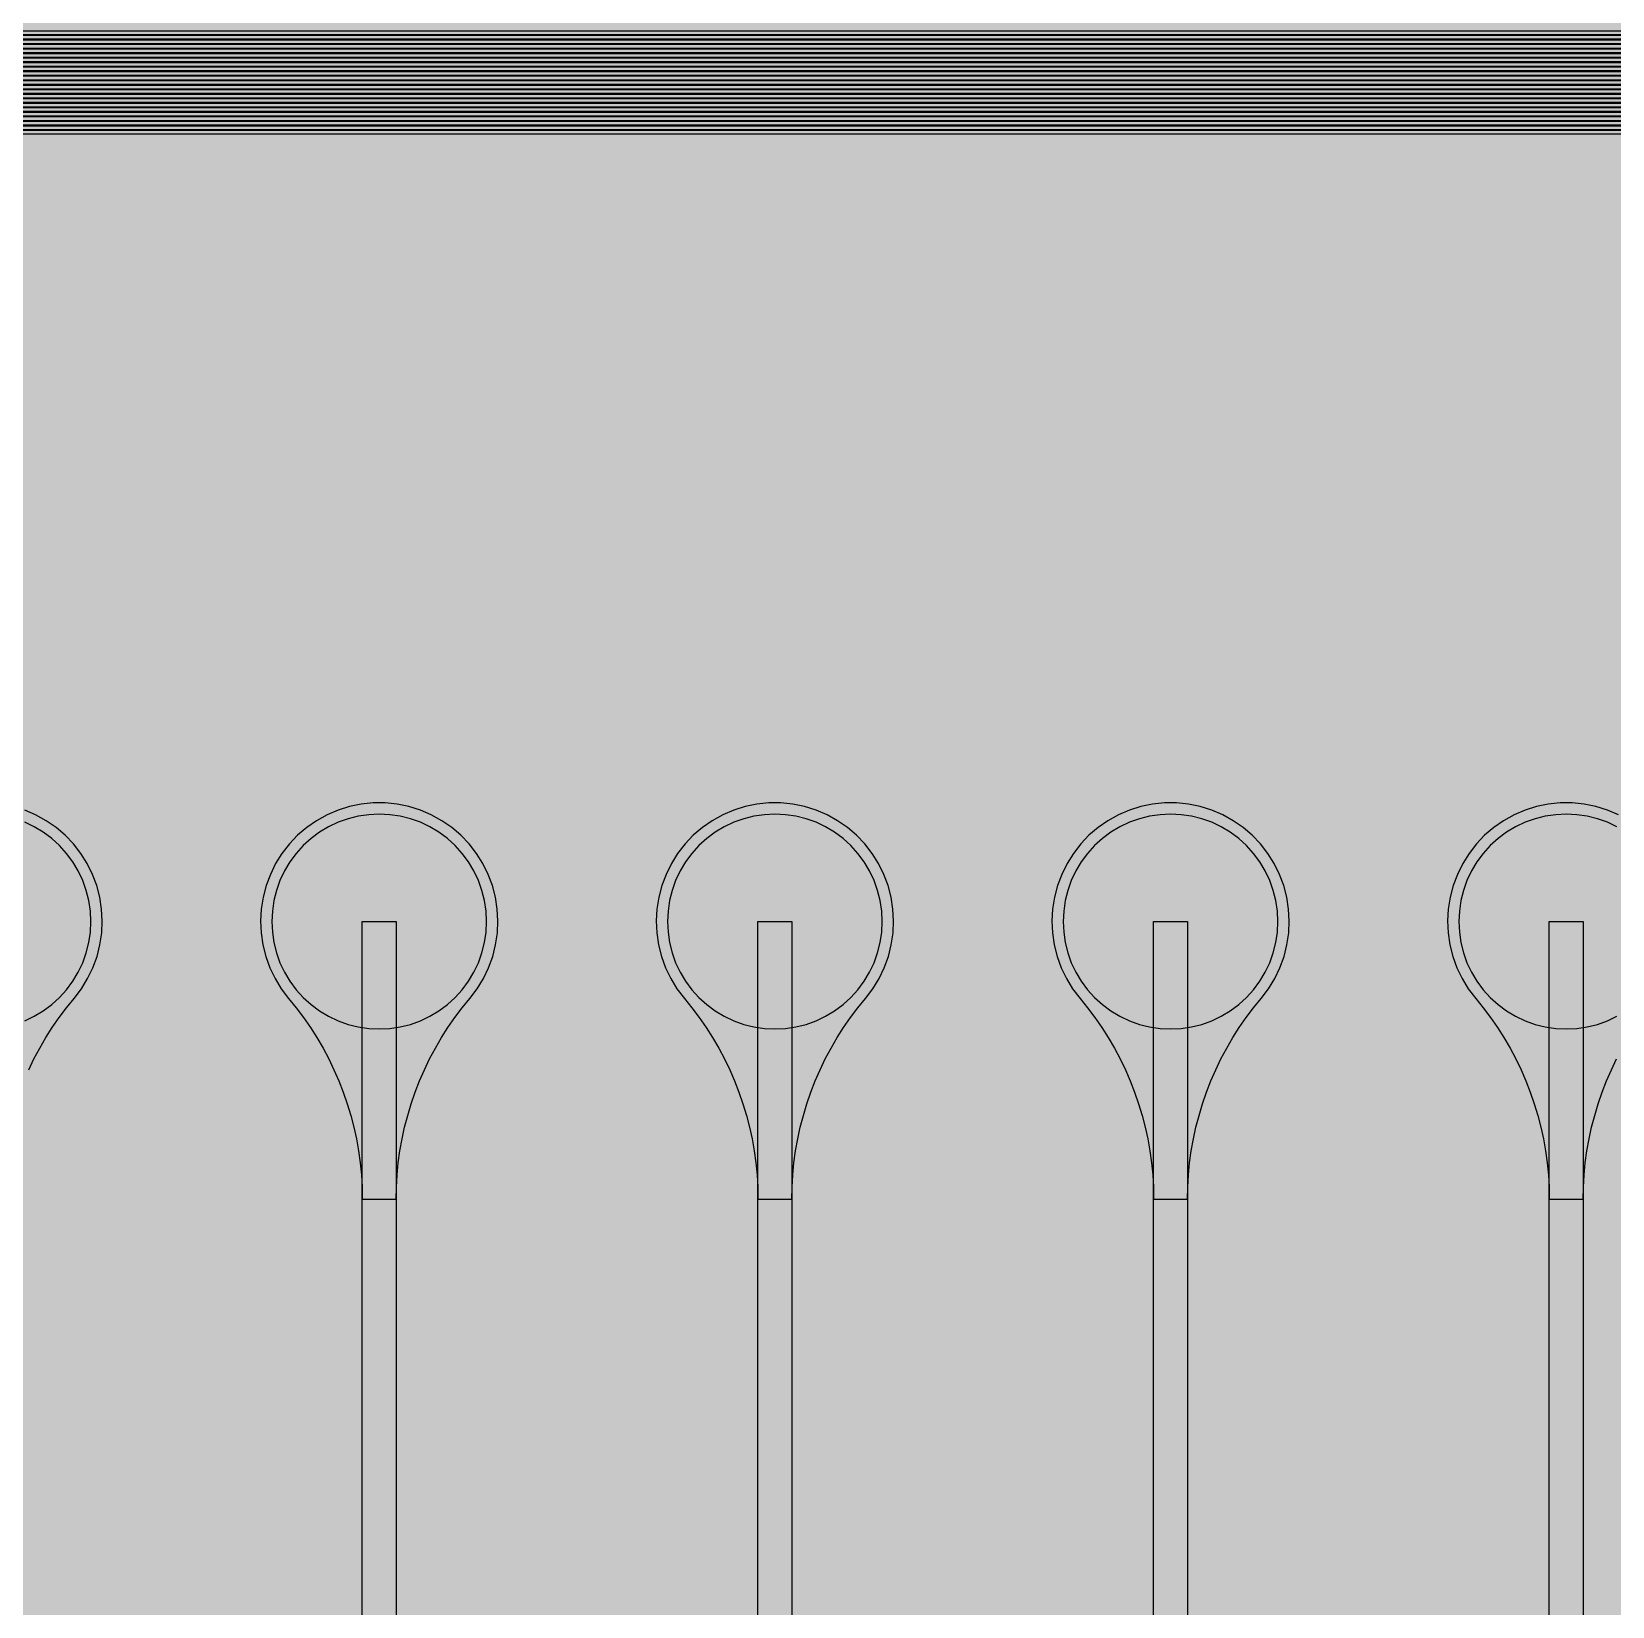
# Model space of a CAD drawing. Header units: metres. Extents: x -7231 to 10969, y -37556 to 1873.
# Drawn here: x 4474 to 5872, y -34537 to -33144 of the extents above; entities that cross this region are included whole.
import ezdxf

# ---------------------------------------------------------------- set-up
doc = ezdxf.new("R2010")
doc.units = ezdxf.units.M
for name, color, linetype in [('Metal1', 4, 'CONTINUOUS'), ('Metal2', 3, 'CONTINUOUS'), ('Polyimide', 7, 'CONTINUOUS'), ('Polyimide_Negative', 5, 'CONTINUOUS')]:
    doc.layers.add(name, color=color, linetype=linetype)

msp = doc.modelspace()

# ---------------------------------------------------------------- hatches: boundary and pattern name
at = {"layer": 'Polyimide'}
msp.add_hatch(color=7, dxfattribs=at).paths.add_polyline_path([(4065.7, -468), (4066.7, -502), (4068.5, -536), (4071.4, -570), (4075.5, -604), (4081, -638), (4088, -672), (4096.5, -706), (4106.6, -740), (4118.3, -774), (4131.6, -808), (4146.5, -842), (4162.9, -876), (4180.7, -910), (4199.8, -944), (4220.2, -978), (4241.7, -1012), (4264.2, -1046), (4287.5, -1080), (4311.5, -1114), (4336, -1148), (4360.9, -1182), (4385.9, -1216), (4410.9, -1250), (4435.7, -1284), (4460.2, -1318), (4484.2, -1352), (4507.5, -1385.9), (4530, -1419.9), (4551.5, -1453.9), (4571.9, -1487.9), (4591.1, -1521.9), (4608.9, -1555.9), (4625.3, -1589.9), (4640.1, -1623.9), (4653.4, -1657.9), (4665.1, -1691.9), (4675.2, -1725.9), (4683.7, -1759.9), (4690.7, -1793.9), (4696.2, -1827.9), (4700.3, -1861.9), (4703.2, -1895.9), (4705.1, -1929.9), (4706.1, -1963.9), (4706.4, -1997.9), (4706.5, -2031.9), (4706.5, -4793), (4710, -4838.4), (4720.2, -4882.7), (4737.1, -4925), (4760.1, -4964.2), (4788.9, -4999.5), (4822.6, -5030), (4860.5, -5055.1), (4901.8, -5074.2), (4901.8, -5074.2), (4970.7, -5105.2), (5034.7, -5145.3), (5092.8, -5193.5), (5143.8, -5249.2), (5186.9, -5311.2), (5221.2, -5378.4), (5246.2, -5449.7), (5261.4, -5523.7), (5266.5, -5599), (5261.4, -5674.3), (5246.2, -5748.3), (5221.2, -5819.6), (5186.9, -5886.8), (5143.8, -5948.8), (5092.8, -6004.5), (5034.7, -6052.7), (4970.7, -6092.8), (4901.8, -6123.8), (4860.5, -6142.9), (4822.6, -6168), (4788.9, -6198.5), (4760.1, -6233.8), (4737.1, -6273), (4720.2, -6315.3), (4710, -6359.6), (4706.5, -6405), (4706.5, -9221.5), (4710, -9266.9), (4720.2, -9311.2), (4737.1, -9353.5), (4760.1, -9392.7), (4788.9, -9428), (4822.6, -9458.5), (4860.5, -9483.6), (4901.8, -9502.7), (4970.7, -9533.7), (5034.7, -9573.8), (5092.8, -9622), (5143.8, -9677.7), (5186.9, -9739.7), (5221.2, -9806.9), (5246.2, -9878.2), (5261.4, -9952.2), (5266.5, -10027.5), (5261.4, -10102.8), (5246.2, -10176.8), (5221.2, -10248.1), (5186.9, -10315.3), (5143.8, -10377.3), (5092.8, -10433), (5034.7, -10481.2), (4970.7, -10521.3), (4901.8, -10552.3), (4860.5, -10571.4), (4822.6, -10596.5), (4788.9, -10627), (4760.1, -10662.3), (4737.1, -10701.5), (4720.2, -10743.8), (4710, -10788.1), (4706.5, -10833.5), (4706.5, -13650), (4710, -13695.4), (4720.2, -13739.7), (4737.1, -13782), (4760.1, -13821.2), (4788.9, -13856.5), (4822.6, -13887), (4860.5, -13912.1), (4901.8, -13931.2), (4970.7, -13962.2), (5034.7, -14002.2), (5092.8, -14050.5), (5143.8, -14106.2), (5186.9, -14168.2), (5221.2, -14235.4), (5246.2, -14306.7), (5261.4, -14380.7), (5266.5, -14456), (5261.4, -14531.3), (5246.2, -14605.3), (5221.2, -14676.5), (5186.9, -14743.8), (5143.8, -14805.8), (5092.8, -14861.5), (5034.7, -14909.7), (4970.7, -14949.8), (4901.8, -14980.8), (4860.5, -14999.9), (4822.6, -15025), (4788.9, -15055.5), (4760.1, -15090.8), (4737.1, -15130), (4720.2, -15172.3), (4710, -15216.6), (4706.5, -15262), (4706.5, -15456), (4720.9, -15750), (4764.1, -16041.3), (4835.7, -16326.8), (4934.9, -16604), (5060.7, -16870.2), (5212.1, -17122.7), (5387.5, -17359.2), (5585.2, -17577.3), (5803.3, -17775), (6039.8, -17950.4), (6292.3, -18101.8), (6558.4, -18227.6), (6835.6, -18326.8), (7121.2, -18398.3), (7412.4, -18441.5), (7706.5, -18456), (9969, -18456), (10047.4, -18459.8), (10125.1, -18471.4), (10201.2, -18490.4), (10275.2, -18516.9), (10346.1, -18550.5), (10413.5, -18590.8), (10476.5, -18637.6), (10534.7, -18690.3), (10587.4, -18748.5), (10634.2, -18811.5), (10674.5, -18878.9), (10708.1, -18949.8), (10734.6, -19023.8), (10753.6, -19099.9), (10765.2, -19177.6), (10769, -19256), (10769, -20895.8), (10730.2, -20951.4), (10694.6, -21009.1), (10662.2, -21068.6), (10633.2, -21129.9), (10607.6, -21192.7), (10585.5, -21256.7), (10566.9, -21322), (10552, -21388.1), (10540.8, -21455), (10533.4, -21522.3), (10529.6, -21590), (10529.6, -21657.8), (10533.4, -21725.5), (10540.8, -21792.9), (10552, -21859.7), (10566.9, -21925.9), (10585.5, -21991.1), (10607.6, -22055.2), (10633.2, -22117.9), (10662.2, -22179.2), (10694.6, -22238.7), (10730.2, -22296.4), (10769, -22352), (10769, -32454.2), (10728.7, -32510.5), (10691.7, -32568.9), (10658, -32629.3), (10627.8, -32691.6), (10601.2, -32755.4), (10578.2, -32820.7), (10558.9, -32887.1), (10543.4, -32954.5), (10531.8, -33022.7), (10524, -33091.4), (10520.1, -33160.5), (10520.1, -33229.7), (10524, -33298.8), (10531.8, -33367.5), (10543.4, -33435.7), (10558.9, -33503.1), (10578.2, -33569.5), (10601.2, -33634.8), (10627.8, -33698.6), (10658, -33760.8), (10691.7, -33821.3), (10728.7, -33879.7), (10769, -33936), (10769, -36556), (10765.2, -36634.4), (10753.6, -36712.1), (10734.6, -36788.2), (10708.1, -36862.1), (10674.5, -36933.1), (10634.2, -37000.5), (10587.4, -37063.5), (10534.7, -37121.7), (10476.5, -37174.4), (10413.5, -37221.2), (10346.1, -37261.5), (10275.2, -37295.1), (10201.2, -37321.6), (10125.1, -37340.6), (10047.4, -37352.1), (9969, -37356), (-6231, -37356), (-6309.4, -37352.1), (-6387.1, -37340.6), (-6463.2, -37321.6), (-6537.2, -37295.1), (-6608.1, -37261.5), (-6675.5, -37221.2), (-6738.5, -37174.4), (-6796.7, -37121.7), (-6849.4, -37063.5), (-6896.2, -37000.5), (-6936.5, -36933.1), (-6970.1, -36862.1), (-6996.6, -36788.2), (-7015.6, -36712.1), (-7027.2, -36634.4), (-7031, -36556), (-7031, -33936), (-6990.7, -33879.8), (-6953.7, -33821.3), (-6920, -33760.9), (-6889.8, -33698.6), (-6863.2, -33634.8), (-6840.2, -33569.5), (-6820.9, -33503.1), (-6805.4, -33435.7), (-6793.7, -33367.5), (-6785.9, -33298.8), (-6782, -33229.7), (-6782, -33160.5), (-6785.9, -33091.4), (-6793.7, -33022.7), (-6805.4, -32954.5), (-6820.9, -32887.1), (-6840.2, -32820.6), (-6863.2, -32755.4), (-6889.8, -32691.5), (-6920, -32629.3), (-6953.7, -32568.9), (-6990.7, -32510.4), (-7031, -32454.2), (-7031, -22364.8), (-6990.7, -22308.6), (-6953.7, -22250.1), (-6920, -22189.7), (-6889.8, -22127.5), (-6863.2, -22063.6), (-6840.2, -21998.4), (-6820.9, -21931.9), (-6805.4, -21864.5), (-6793.7, -21796.3), (-6785.9, -21727.6), (-6782, -21658.5), (-6782, -21589.3), (-6785.9, -21520.3), (-6793.7, -21451.5), (-6805.4, -21383.3), (-6820.9, -21315.9), (-6840.2, -21249.5), (-6863.2, -21184.2), (-6889.8, -21120.4), (-6920, -21058.1), (-6953.7, -20997.7), (-6990.7, -20939.3), (-7031, -20883), (-7031, -19256), (-7027.2, -19177.6), (-7015.6, -19099.9), (-6996.6, -19023.8), (-6970.1, -18949.8), (-6936.5, -18878.9), (-6896.2, -18811.5), (-6849.4, -18748.5), (-6796.7, -18690.3), (-6738.5, -18637.6), (-6675.5, -18590.8), (-6608.1, -18550.5), (-6537.2, -18516.9), (-6463.2, -18490.4), (-6387.1, -18471.4), (-6309.4, -18459.8), (-6231, -18456), (-3968.5, -18456), (-3674.4, -18441.5), (-3383.2, -18398.3), (-3097.6, -18326.8), (-2820.4, -18227.6), (-2554.3, -18101.8), (-2301.8, -17950.4), (-2065.3, -17775), (-1847.2, -17577.3), (-1649.5, -17359.2), (-1474.1, -17122.7), (-1322.7, -16870.2), (-1196.9, -16604), (-1097.7, -16326.8), (-1026.1, -16041.3), (-982.9, -15750), (-968.5, -15456), (-968.5, -15262), (-972, -15216.6), (-982.2, -15172.3), (-999.1, -15130), (-1022.1, -15090.8), (-1050.9, -15055.5), (-1084.6, -15025), (-1122.5, -14999.9), (-1163.8, -14980.8), (-1232.7, -14949.8), (-1296.7, -14909.7), (-1354.8, -14861.5), (-1405.8, -14805.8), (-1448.9, -14743.8), (-1483.2, -14676.5), (-1508.2, -14605.3), (-1523.4, -14531.3), (-1528.5, -14456), (-1523.4, -14380.7), (-1508.2, -14306.7), (-1483.2, -14235.4), (-1448.9, -14168.2), (-1405.8, -14106.2), (-1354.8, -14050.5), (-1296.7, -14002.2), (-1232.7, -13962.2), (-1163.8, -13931.2), (-1122.5, -13912.1), (-1084.6, -13887), (-1050.9, -13856.5), (-1022.1, -13821.2), (-999.1, -13782), (-982.2, -13739.7), (-972, -13695.4), (-968.5, -13650), (-968.5, -12309.6), (-972, -12264.3), (-982.2, -12219.9), (-999.1, -12177.7), (-1022.1, -12138.5), (-1050.9, -12103.2), (-1084.6, -12072.6), (-1122.5, -12047.5), (-1163.8, -12028.5), (-1232.7, -11997.4), (-1296.7, -11957.4), (-1354.8, -11909.1), (-1405.8, -11853.5), (-1448.9, -11791.5), (-1483.2, -11724.2), (-1508.2, -11653), (-1523.4, -11579), (-1528.5, -11503.7), (-1523.4, -11428.3), (-1508.2, -11354.4), (-1483.2, -11283.1), (-1448.9, -11215.9), (-1405.8, -11153.8), (-1354.8, -11098.2), (-1296.7, -11049.9), (-1232.7, -11009.9), (-1163.8, -10978.8), (-1122.5, -10959.8), (-1084.6, -10934.7), (-1050.9, -10904.1), (-1022.1, -10868.9), (-999.1, -10829.6), (-982.2, -10787.4), (-972, -10743), (-968.5, -10697.7), (-968.5, -9357.3), (-972, -9311.9), (-982.2, -9267.6), (-999.1, -9225.4), (-1022.1, -9186.1), (-1050.9, -9150.8), (-1084.6, -9120.3), (-1122.5, -9095.2), (-1163.8, -9076.2), (-1163.8, -9076.2), (-1232.7, -9045.1), (-1296.7, -9005.1), (-1354.8, -8956.8), (-1405.8, -8901.1), (-1448.9, -8839.1), (-1483.2, -8771.9), (-1508.2, -8700.6), (-1523.4, -8626.7), (-1528.5, -8551.3), (-1523.4, -8476), (-1508.2, -8402), (-1483.2, -8330.8), (-1448.9, -8263.5), (-1405.8, -8201.5), (-1354.8, -8145.9), (-1296.7, -8097.6), (-1232.7, -8057.6), (-1163.8, -8026.5), (-1163.8, -8026.5), (-1122.5, -8007.4), (-1084.6, -7982.4), (-1050.9, -7951.8), (-1022.1, -7916.5), (-999.1, -7877.3), (-982.2, -7835), (-972, -7790.7), (-968.5, -7745.4), (-968.5, -6405), (-972, -6359.6), (-982.2, -6315.3), (-999.1, -6273), (-1022.1, -6233.8), (-1050.9, -6198.5), (-1084.6, -6168), (-1122.5, -6142.9), (-1163.8, -6123.8), (-1163.8, -6123.8), (-1232.7, -6092.8), (-1296.7, -6052.7), (-1354.8, -6004.5), (-1405.8, -5948.8), (-1448.9, -5886.8), (-1483.2, -5819.6), (-1508.2, -5748.3), (-1523.4, -5674.3), (-1528.5, -5599), (-1523.4, -5523.7), (-1508.2, -5449.7), (-1483.2, -5378.4), (-1448.9, -5311.2), (-1405.8, -5249.2), (-1354.8, -5193.5), (-1296.7, -5145.3), (-1232.7, -5105.2), (-1163.8, -5074.2), (-1163.8, -5074.2), (-1122.5, -5055.1), (-1084.6, -5030), (-1050.9, -4999.5), (-1022.1, -4964.2), (-999.1, -4925), (-982.2, -4882.7), (-972, -4838.4), (-968.5, -4793), (-968.5, -2031.9), (-968.4, -1997.9), (-968.1, -1963.9), (-967.1, -1929.9), (-965.2, -1895.9), (-962.2, -1861.9), (-958, -1827.9), (-952.4, -1793.9), (-945.3, -1759.9), (-936.6, -1725.9), (-926.4, -1691.9), (-914.4, -1657.9), (-900.9, -1623.9), (-885.7, -1589.9), (-869.1, -1555.9), (-850.9, -1521.9), (-831.4, -1487.9), (-810.6, -1453.9), (-788.7, -1419.9), (-765.8, -1385.9), (-742.1, -1352), (-717.6, -1318), (-692.7, -1284), (-667.4, -1250), (-641.9, -1216), (-616.4, -1182), (-591.1, -1148), (-566.1, -1114), (-541.7, -1080), (-517.9, -1046), (-495, -1012), (-473.1, -978), (-452.4, -944), (-432.8, -910), (-414.7, -876), (-398, -842), (-382.9, -808), (-369.3, -774), (-357.4, -740), (-347.1, -706), (-338.4, -672), (-331.3, -638), (-325.7, -604), (-321.5, -570), (-318.6, -536), (-316.7, -502), (-315.7, -468), (-315.3, -434), (-315.2, -400), (-315.2, 401), (-315.2, 451), (-315.2, 1644), (-270.2, 1644), (-270, 1637.1), (-269.4, 1630.3), (-268.2, 1623.5), (-266.7, 1616.8), (-264.7, 1610.2), (-262.3, 1603.8), (-259.4, 1597.6), (-256.2, 1591.5), (-252.6, 1585.7), (-248.6, 1580.1), (-244.2, 1574.8), (-239.5, 1569.8), (-234.5, 1565.1), (-229.2, 1560.7), (-223.6, 1556.7), (-217.8, 1553.1), (-211.7, 1549.8), (-205.4, 1547), (-199, 1544.6), (-192.4, 1542.6), (-185.7, 1541), (-179, 1539.9), (-172.1, 1539.2), (-165.2, 1539), (-158.4, 1539.2), (-151.5, 1539.9), (-144.8, 1541), (-138.1, 1542.6), (-131.5, 1544.6), (-125.1, 1547), (-118.8, 1549.8), (-112.8, 1553.1), (-106.9, 1556.7), (-101.3, 1560.7), (-96, 1565.1), (-91, 1569.8), (-86.3, 1574.8), (-81.9, 1580.1), (-77.9, 1585.7), (-74.3, 1591.5), (-71.1, 1597.6), (-68.2, 1603.8), (-65.8, 1610.2), (-63.8, 1616.8), (-62.3, 1623.5), (-61.1, 1630.3), (-60.5, 1637.1), (-60.2, 1644), (1853, 1644), (1853, 1573), (3815.2, 1573), (3815.5, 1579.5), (3816.1, 1586.1), (3817.2, 1592.5), (3818.7, 1598.9), (3820.6, 1605.1), (3822.9, 1611.3), (3825.6, 1617.2), (3828.6, 1623), (3832.1, 1628.6), (3835.9, 1633.9), (3840.1, 1638.9), (3844.5, 1643.7), (3849.3, 1648.2), (3854.4, 1652.3), (3859.7, 1656.1), (3865.2, 1659.6), (3871, 1662.7), (3877, 1665.4), (3883.1, 1667.7), (3889.4, 1669.6), (3895.7, 1671.1), (3902.2, 1672.1), (3908.7, 1672.8), (3915.2, 1673), (3921.8, 1672.8), (3928.3, 1672.1), (3934.8, 1671.1), (3941.1, 1669.6), (3947.4, 1667.7), (3953.5, 1665.4), (3959.5, 1662.7), (3965.2, 1659.6), (3970.8, 1656.1), (3976.1, 1652.3), (3981.2, 1648.2), (3986, 1643.7), (3990.4, 1638.9), (3994.6, 1633.9), (3998.4, 1628.6), (4001.9, 1623), (4004.9, 1617.2), (4007.6, 1611.3), (4009.9, 1605.1), (4011.8, 1598.9), (4013.3, 1592.5), (4014.4, 1586.1), (4015, 1579.5), (4015.2, 1573), (4065.2, 1573), (4065.2, 451), (4065.2, 401), (4065.2, -400), (4065.3, -434), (4065.7, -468)])

# ---------------------------------------------------------------- linework, layer by layer
at = {"layer": 'Metal1'}
for points in [[(1944.7, -19211.9), (1944.7, -36130.3), (1973.7, -36159.2), (9378.8, -36159.2), (9407.8, -36130.3), (9407.8, -34903.7), (9378.8, -34874.8), (5860.8, -34874.8), (5826.8, -34844.9), (5816.5, -34694.5), (5816.5, -33931), (5846.5, -33931), (5846.5, -34694.5), (5836.2, -34841.1), (5862.2, -34871.3), (9380.2, -34871.3), (9411.3, -34902.3), (9411.3, -36131.7), (9380.2, -36162.8), (1972.3, -36162.8), (1941.2, -36131.7), (1941.2, -19211.9)], [(1952.7, -19211.9), (1952.7, -36122.3), (1981.7, -36151.3), (9370.8, -36151.3), (9399.8, -36122.3), (9399.8, -34911.7), (9370.8, -34882.8), (5510.8, -34882.8), (5476.8, -34852.9), (5466.5, -34700.9), (5466.5, -33931), (5496.5, -33931), (5496.5, -34700.9), (5486.2, -34849.1), (5512.2, -34879.2), (9372.2, -34879.2), (9403.2, -34910.3), (9403.2, -36123.7), (9372.2, -36154.8), (1980.3, -36154.8), (1949.2, -36123.7), (1949.2, -19211.9)], [(1960.7, -19211.9), (1960.7, -36114.3), (1989.7, -36143.2), (9362.8, -36143.2), (9391.8, -36114.3), (9391.8, -34919.7), (9362.8, -34890.8), (5160.8, -34890.8), (5126.9, -34860.9), (5116.5, -34707.3), (5116.5, -33931), (5146.5, -33931), (5146.5, -34707.3), (5136.1, -34857.1), (5162.2, -34887.2), (9364.2, -34887.2), (9395.3, -34918.3), (9395.3, -36115.7), (9364.2, -36146.8), (1988.3, -36146.8), (1957.2, -36115.7), (1957.2, -19211.9)], [(1968.7, -19211.9), (1968.7, -36106.3), (1997.7, -36135.3), (9354.8, -36135.3), (9383.8, -36106.3), (9383.8, -34927.7), (9354.8, -34898.8), (4810.8, -34898.8), (4776.9, -34868.9), (4766.5, -34713.7), (4766.5, -33931), (4796.5, -33931), (4796.5, -34713.7), (4786.1, -34865.1), (4812.2, -34895.2), (9356.2, -34895.2), (9387.2, -34926.3), (9387.2, -36107.7), (9356.2, -36138.8), (1996.3, -36138.8), (1965.2, -36107.7), (1965.2, -19211.9)], [(2128.8, -19211.9), (2128.8, -33202.3), (2157.7, -33231.3), (9450.8, -33231.3), (9479.8, -33202.3), (9479.8, -31831.7), (9450.8, -31802.8), (9010.8, -31802.8), (8976.6, -31773), (8966.5, -31636.9), (8966.5, -30931), (8996.5, -30931), (8996.5, -31636.9), (8986.4, -31769), (9012.2, -31799.2), (9452.2, -31799.2), (9483.2, -31830.3), (9483.2, -33203.7), (9452.2, -33234.8), (2156.3, -33234.8), (2125.2, -33203.7), (2125.2, -19211.9)], [(2136.8, -19211.9), (2136.8, -33194.3), (2165.7, -33223.2), (9442.8, -33223.2), (9471.8, -33194.3), (9471.8, -31839.7), (9442.8, -31810.7), (8660.8, -31810.7), (8626.6, -31781), (8616.5, -31643.3), (8616.5, -30931), (8646.5, -30931), (8646.5, -31643.3), (8636.4, -31777), (8662.2, -31807.2), (9444.2, -31807.2), (9475.3, -31838.3), (9475.3, -33195.7), (9444.2, -33226.8), (2164.3, -33226.8), (2133.2, -33195.7), (2133.2, -19211.9)], [(2144.8, -19211.9), (2144.8, -33186.3), (2173.7, -33215.3), (9434.8, -33215.3), (9463.8, -33186.3), (9463.8, -31847.7), (9434.8, -31818.7), (8310.8, -31818.7), (8276.6, -31789), (8266.5, -31649.7), (8266.5, -30931), (8296.5, -30931), (8296.5, -31649.7), (8286.4, -31785), (8312.2, -31815.2), (9436.2, -31815.2), (9467.2, -31846.3), (9467.2, -33187.7), (9436.2, -33218.8), (2172.3, -33218.8), (2141.2, -33187.7), (2141.2, -19211.9)], [(2152.8, -19211.9), (2152.8, -33178.3), (2181.7, -33207.2), (9426.8, -33207.2), (9455.8, -33178.3), (9455.8, -31855.7), (9426.8, -31826.8), (7960.8, -31826.8), (7926.6, -31797), (7916.5, -31656.1), (7916.5, -30931), (7946.5, -30931), (7946.5, -31656.1), (7936.4, -31793), (7962.2, -31823.2), (9428.2, -31823.2), (9459.3, -31854.3), (9459.3, -33179.7), (9428.2, -33210.8), (2180.3, -33210.8), (2149.2, -33179.7), (2149.2, -19211.9)], [(2160.8, -19211.9), (2160.8, -33170.3), (2189.7, -33199.3), (9418.8, -33199.3), (9447.8, -33170.3), (9447.8, -31863.7), (9418.8, -31834.8), (7610.8, -31834.8), (7576.7, -31805), (7566.5, -31662.5), (7566.5, -30931), (7596.5, -30931), (7596.5, -31662.5), (7586.3, -31801), (7612.2, -31831.2), (9420.2, -31831.2), (9451.2, -31862.3), (9451.2, -33171.7), (9420.2, -33202.8), (2188.3, -33202.8), (2157.2, -33171.7), (2157.2, -19211.9)], [(2168.8, -19211.9), (2168.8, -33162.3), (2197.7, -33191.3), (9410.8, -33191.3), (9439.8, -33162.3), (9439.8, -31871.7), (9410.8, -31842.7), (7260.8, -31842.7), (7226.7, -31813), (7216.5, -31668.9), (7216.5, -30931), (7246.5, -30931), (7246.5, -31668.9), (7236.3, -31809), (7262.2, -31839.2), (9412.2, -31839.2), (9443.3, -31870.3), (9443.3, -33163.7), (9412.2, -33194.8), (2196.3, -33194.8), (2165.2, -33163.7), (2165.2, -19211.9)], [(2176.8, -19211.9), (2176.8, -33154.3), (2205.7, -33183.2), (9402.8, -33183.2), (9431.8, -33154.3), (9431.8, -31879.7), (9402.8, -31850.7), (6910.8, -31850.7), (6876.7, -31821), (6866.5, -31675.3), (6866.5, -30931), (6896.5, -30931), (6896.5, -31675.3), (6886.3, -31817), (6912.2, -31847.2), (9404.2, -31847.2), (9435.2, -31878.3), (9435.2, -33155.7), (9404.2, -33186.8), (2204.3, -33186.8), (2173.2, -33155.7), (2173.2, -19211.9)], [(2184.8, -19211.9), (2184.8, -33146.3), (2213.7, -33175.3), (9394.8, -33175.3), (9423.8, -33146.3), (9423.8, -31887.7), (9394.8, -31858.8), (6560.8, -31858.8), (6526.8, -31829), (6516.5, -31681.7), (6516.5, -30931), (6546.5, -30931), (6546.5, -31681.7), (6536.2, -31825), (6562.2, -31855.2), (9396.2, -31855.2), (9427.3, -31886.3), (9427.3, -33147.7), (9396.2, -33178.8), (2212.3, -33178.8), (2181.2, -33147.7), (2181.2, -19211.9)], [(2192.8, -19211.9), (2192.8, -33138.3), (2221.7, -33167.3), (9386.8, -33167.3), (9415.8, -33138.3), (9415.8, -31895.7), (9386.8, -31866.8), (6210.8, -31866.8), (6176.8, -31837), (6166.5, -31688.1), (6166.5, -30931), (6196.5, -30931), (6196.5, -31688.1), (6186.2, -31833), (6212.2, -31863.2), (9388.2, -31863.2), (9419.2, -31894.3), (9419.2, -33139.7), (9388.2, -33170.8), (2220.3, -33170.8), (2189.2, -33139.7), (2189.2, -19211.9)], [(2200.8, -19211.9), (2200.8, -33130.3), (2229.7, -33159.2), (9378.8, -33159.2), (9407.8, -33130.3), (9407.8, -31903.7), (9378.8, -31874.7), (5860.8, -31874.7), (5826.8, -31844.9), (5816.5, -31694.5), (5816.5, -30931), (5846.5, -30931), (5846.5, -31694.5), (5836.2, -31841.1), (5862.2, -31871.2), (9380.2, -31871.2), (9411.3, -31902.3), (9411.3, -33131.7), (9380.2, -33162.8), (2228.3, -33162.8), (2197.2, -33131.7), (2197.2, -19211.9)], [(2208.8, -19211.9), (2208.8, -33122.3), (2237.7, -33151.3), (9370.8, -33151.3), (9399.8, -33122.3), (9399.8, -31911.7), (9370.8, -31882.7), (5510.8, -31882.7), (5476.8, -31852.9), (5466.5, -31700.9), (5466.5, -30931), (5496.5, -30931), (5496.5, -31700.9), (5486.2, -31849.1), (5512.2, -31879.2), (9372.2, -31879.2), (9403.2, -31910.3), (9403.2, -33123.7), (9372.2, -33154.8), (2236.3, -33154.8), (2205.2, -33123.7), (2205.2, -19211.9)], [(2216.8, -19211.9), (2216.8, -33114.3), (2245.7, -33143.2), (9362.8, -33143.2), (9391.8, -33114.3), (9391.8, -31919.7), (9362.8, -31890.8), (5160.8, -31890.8), (5126.9, -31860.9), (5116.5, -31707.3), (5116.5, -30931), (5146.5, -30931), (5146.5, -31707.3), (5136.1, -31857.1), (5162.2, -31887.2), (9364.2, -31887.2), (9395.3, -31918.3), (9395.3, -33115.7), (9364.2, -33146.8), (2244.3, -33146.8), (2213.2, -33115.7), (2213.2, -19211.9)], [(4471.5, -34062.1), (4476.1, -34052.4), (4481.2, -34042.9), (4486.6, -34033.6), (4492.3, -34024.6), (4498.4, -34015.8), (4504.9, -34007.2), (4511.6, -33998.9), (4518.1, -33990.4), (4523.6, -33981.4), (4528.2, -33971.8), (4531.9, -33961.9), (4534.5, -33951.6), (4536, -33941.1), (4536.5, -33930.5), (4535.9, -33919.9), (4534.3, -33909.4), (4531.6, -33899.2), (4527.8, -33889.3), (4523.1, -33879.8), (4517.5, -33870.8), (4511, -33862.4), (4503.7, -33854.7), (4495.6, -33847.8), (4486.9, -33841.8), (4477.6, -33836.7), (4467.9, -33832.5)], [(5877.6, -33836.7), (5867.9, -33832.5), (5857.7, -33829.3), (5847.4, -33827.2), (5836.8, -33826.1), (5826.2, -33826.1), (5815.6, -33827.2), (5805.3, -33829.3), (5795.1, -33832.5), (5785.4, -33836.7), (5776.1, -33841.8), (5767.4, -33847.8), (5759.3, -33854.7), (5752, -33862.4), (5745.5, -33870.8), (5739.9, -33879.8), (5735.2, -33889.3), (5731.4, -33899.2), (5728.7, -33909.4), (5727.1, -33919.9), (5726.5, -33930.5), (5727, -33941.1), (5728.5, -33951.6), (5731.1, -33961.9), (5734.8, -33971.8), (5739.4, -33981.4), (5744.9, -33990.4), (5751.4, -33998.9), (5758.1, -34007.2), (5764.6, -34015.8), (5770.7, -34024.6), (5776.4, -34033.6), (5781.8, -34042.9), (5786.9, -34052.4), (5791.5, -34062.1), (5795.8, -34071.9), (5799.7, -34081.9), (5803.2, -34092.1), (5806.3, -34102.4), (5809, -34112.7), (5811.3, -34123.2), (5813.2, -34133.8), (5814.6, -34144.4), (5815.7, -34155.1), (5816.3, -34165.8), (5816.5, -34176.6), (5846.5, -34176.6), (5846.5, -34176.6), (5846.7, -34165.8), (5847.3, -34155.1), (5848.4, -34144.4), (5849.8, -34133.8), (5851.7, -34123.2), (5854, -34112.7), (5856.7, -34102.4), (5859.8, -34092.1), (5863.3, -34081.9), (5867.2, -34071.9), (5871.5, -34062.1), (5876.1, -34052.4)]]:
    msp.add_lwpolyline(points, dxfattribs=at)
for points in [[(4796.5, -34176.6), (4796.7, -34165.8), (4797.3, -34155.1), (4798.4, -34144.4), (4799.8, -34133.8), (4801.7, -34123.2), (4804, -34112.7), (4806.7, -34102.4), (4809.8, -34092.1), (4813.3, -34081.9), (4817.2, -34071.9), (4821.5, -34062.1), (4826.1, -34052.4), (4831.2, -34042.9), (4836.6, -34033.6), (4842.3, -34024.6), (4848.4, -34015.8), (4854.9, -34007.2), (4861.6, -33998.9), (4868.1, -33990.4), (4873.6, -33981.4), (4878.2, -33971.8), (4881.9, -33961.9), (4884.5, -33951.6), (4886, -33941.1), (4886.5, -33930.5), (4885.9, -33919.9), (4884.3, -33909.4), (4881.6, -33899.2), (4877.8, -33889.3), (4873.1, -33879.8), (4867.5, -33870.8), (4861, -33862.4), (4853.7, -33854.7), (4845.6, -33847.8), (4836.9, -33841.8), (4827.6, -33836.7), (4817.9, -33832.5), (4807.7, -33829.3), (4797.4, -33827.2), (4786.8, -33826.1), (4776.2, -33826.1), (4765.6, -33827.2), (4755.3, -33829.3), (4745.1, -33832.5), (4735.4, -33836.7), (4726.1, -33841.8), (4717.4, -33847.8), (4709.3, -33854.7), (4702, -33862.4), (4695.5, -33870.8), (4689.9, -33879.8), (4685.2, -33889.3), (4681.4, -33899.2), (4678.7, -33909.4), (4677.1, -33919.9), (4676.5, -33930.5), (4677, -33941.1), (4678.5, -33951.6), (4681.1, -33961.9), (4684.8, -33971.8), (4689.4, -33981.4), (4694.9, -33990.4), (4701.4, -33998.9), (4708.1, -34007.2), (4714.6, -34015.8), (4720.7, -34024.6), (4726.4, -34033.6), (4731.8, -34042.9), (4736.9, -34052.4), (4741.5, -34062.1), (4745.8, -34071.9), (4749.7, -34081.9), (4753.2, -34092.1), (4756.3, -34102.4), (4759, -34112.7), (4761.3, -34123.2), (4763.2, -34133.8), (4764.6, -34144.4), (4765.7, -34155.1), (4766.3, -34165.8), (4766.5, -34176.6), (4796.5, -34176.6)], [(5146.5, -34176.6), (5146.7, -34165.8), (5147.3, -34155.1), (5148.4, -34144.4), (5149.8, -34133.8), (5151.7, -34123.2), (5154, -34112.7), (5156.7, -34102.4), (5159.8, -34092.1), (5163.3, -34081.9), (5167.2, -34071.9), (5171.5, -34062.1), (5176.1, -34052.4), (5181.2, -34042.9), (5186.6, -34033.6), (5192.3, -34024.6), (5198.4, -34015.8), (5204.9, -34007.2), (5211.6, -33998.9), (5218.1, -33990.4), (5223.6, -33981.4), (5228.2, -33971.8), (5231.9, -33961.9), (5234.5, -33951.6), (5236, -33941.1), (5236.5, -33930.5), (5235.9, -33919.9), (5234.3, -33909.4), (5231.6, -33899.2), (5227.8, -33889.3), (5223.1, -33879.8), (5217.5, -33870.8), (5211, -33862.4), (5203.7, -33854.7), (5195.6, -33847.8), (5186.9, -33841.8), (5177.6, -33836.7), (5167.9, -33832.5), (5157.7, -33829.3), (5147.4, -33827.2), (5136.8, -33826.1), (5126.2, -33826.1), (5115.6, -33827.2), (5105.3, -33829.3), (5095.1, -33832.5), (5085.4, -33836.7), (5076.1, -33841.8), (5067.4, -33847.8), (5059.3, -33854.7), (5052, -33862.4), (5045.5, -33870.8), (5039.9, -33879.8), (5035.2, -33889.3), (5031.4, -33899.2), (5028.7, -33909.4), (5027.1, -33919.9), (5026.5, -33930.5), (5027, -33941.1), (5028.5, -33951.6), (5031.1, -33961.9), (5034.8, -33971.8), (5039.4, -33981.4), (5044.9, -33990.4), (5051.4, -33998.9), (5058.1, -34007.2), (5064.6, -34015.8), (5070.7, -34024.6), (5076.4, -34033.6), (5081.8, -34042.9), (5086.9, -34052.4), (5091.5, -34062.1), (5095.8, -34071.9), (5099.7, -34081.9), (5103.2, -34092.1), (5106.3, -34102.4), (5109, -34112.7), (5111.3, -34123.2), (5113.2, -34133.8), (5114.6, -34144.4), (5115.7, -34155.1), (5116.3, -34165.8), (5116.5, -34176.6), (5146.5, -34176.6)], [(5496.5, -34176.6), (5496.7, -34165.8), (5497.3, -34155.1), (5498.4, -34144.4), (5499.8, -34133.8), (5501.7, -34123.2), (5504, -34112.7), (5506.7, -34102.4), (5509.8, -34092.1), (5513.3, -34081.9), (5517.2, -34071.9), (5521.5, -34062.1), (5526.1, -34052.4), (5531.2, -34042.9), (5536.6, -34033.6), (5542.3, -34024.6), (5548.4, -34015.8), (5554.9, -34007.2), (5561.6, -33998.9), (5568.1, -33990.4), (5573.6, -33981.4), (5578.2, -33971.8), (5581.9, -33961.9), (5584.5, -33951.6), (5586, -33941.1), (5586.5, -33930.5), (5585.9, -33919.9), (5584.3, -33909.4), (5581.6, -33899.2), (5577.8, -33889.3), (5573.1, -33879.8), (5567.5, -33870.8), (5561, -33862.4), (5553.7, -33854.7), (5545.6, -33847.8), (5536.9, -33841.8), (5527.6, -33836.7), (5517.9, -33832.5), (5507.7, -33829.3), (5497.4, -33827.2), (5486.8, -33826.1), (5476.2, -33826.1), (5465.6, -33827.2), (5455.3, -33829.3), (5445.1, -33832.5), (5435.4, -33836.7), (5426.1, -33841.8), (5417.4, -33847.8), (5409.3, -33854.7), (5402, -33862.4), (5395.5, -33870.8), (5389.9, -33879.8), (5385.2, -33889.3), (5381.4, -33899.2), (5378.7, -33909.4), (5377.1, -33919.9), (5376.5, -33930.5), (5377, -33941.1), (5378.5, -33951.6), (5381.1, -33961.9), (5384.8, -33971.8), (5389.4, -33981.4), (5394.9, -33990.4), (5401.4, -33998.9), (5408.1, -34007.2), (5414.6, -34015.8), (5420.7, -34024.6), (5426.4, -34033.6), (5431.8, -34042.9), (5436.9, -34052.4), (5441.5, -34062.1), (5445.8, -34071.9), (5449.7, -34081.9), (5453.2, -34092.1), (5456.3, -34102.4), (5459, -34112.7), (5461.3, -34123.2), (5463.2, -34133.8), (5464.6, -34144.4), (5465.7, -34155.1), (5466.3, -34165.8), (5466.5, -34176.6), (5496.5, -34176.6)]]:
    msp.add_lwpolyline(points, close=True, dxfattribs=at)
at = {"layer": 'Metal2'}
for points in [[(2132.8, -19211.9), (2132.8, -33198.3), (2161.7, -33227.3), (9446.8, -33227.3), (9475.8, -33198.3), (9475.8, -31835.7), (9446.8, -31806.8), (8970.2, -31806.8), (8910.8, -31796.5), (8795.9, -31681.6), (8817.1, -31660.4), (8927.8, -31771.1), (8970.8, -31803.2), (9448.2, -31803.2), (9479.3, -31834.3), (9479.3, -33199.7), (9448.2, -33230.8), (2160.3, -33230.8), (2129.2, -33199.7), (2129.2, -19211.9)], [(2140.8, -19211.9), (2140.8, -33190.3), (2169.7, -33219.2), (9438.8, -33219.2), (9467.8, -33190.3), (9467.8, -31843.7), (9438.8, -31814.8), (8628.2, -31814.8), (8568.9, -31804.3), (8565.9, -31801.6), (8445.9, -31681.6), (8467.1, -31660.4), (8587.1, -31780.4), (8585.6, -31779.3), (8628.8, -31811.2), (9440.2, -31811.2), (9471.2, -31842.3), (9471.2, -33191.7), (9440.2, -33222.8), (2168.3, -33222.8), (2137.2, -33191.7), (2137.2, -19211.9)], [(2148.8, -19211.9), (2148.8, -33182.3), (2177.7, -33211.2), (9430.8, -33211.2), (9459.8, -33182.3), (9459.8, -31851.7), (9430.8, -31822.7), (8286.2, -31822.7), (8228.2, -31810.4), (8215.9, -31801.6), (8095.9, -31681.6), (8117.1, -31660.4), (8237.1, -31780.4), (8242.4, -31789.1), (8286.8, -31819.2), (9432.2, -31819.2), (9463.2, -31850.3), (9463.2, -33183.7), (9432.2, -33214.8), (2176.3, -33214.8), (2145.2, -33183.7), (2145.2, -19211.9)], [(2156.8, -19211.9), (2156.8, -33174.3), (2185.7, -33203.3), (9422.8, -33203.3), (9451.8, -33174.3), (9451.8, -31859.7), (9422.8, -31830.7), (7944.2, -31830.7), (7887, -31817.1), (7865.9, -31801.6), (7745.9, -31681.6), (7767.1, -31660.4), (7887.1, -31780.4), (7899.5, -31798.4), (7944.8, -31827.2), (9424.2, -31827.2), (9455.2, -31858.3), (9455.2, -33175.7), (9424.2, -33206.8), (2184.3, -33206.8), (2153.2, -33175.7), (2153.2, -19211.9)], [(2164.8, -19211.9), (2164.8, -33166.3), (2193.7, -33195.2), (9414.8, -33195.2), (9443.8, -33166.3), (9443.8, -31867.7), (9414.8, -31838.8), (7602.2, -31838.8), (7545.7, -31824.2), (7515.9, -31801.6), (7395.9, -31681.6), (7417.1, -31660.4), (7537.1, -31780.4), (7556.9, -31807.4), (7602.8, -31835.2), (9416.2, -31835.2), (9447.2, -31866.3), (9447.2, -33167.7), (9416.2, -33198.8), (2192.3, -33198.8), (2161.2, -33167.7), (2161.2, -19211.9)], [(2172.8, -19211.9), (2172.8, -33158.3), (2201.7, -33187.3), (9406.8, -33187.3), (9435.8, -33158.3), (9435.8, -31875.7), (9406.8, -31846.8), (7260.2, -31846.8), (7204.2, -31831.4), (7165.9, -31801.6), (7045.9, -31681.6), (7067.1, -31660.4), (7187.1, -31780.4), (7214.4, -31816.2), (7260.8, -31843.2), (9408.2, -31843.2), (9439.2, -31874.3), (9439.2, -33159.7), (9408.2, -33190.8), (2200.3, -33190.8), (2169.2, -33159.7), (2169.2, -19211.9)], [(2180.8, -19211.9), (2180.8, -33150.3), (2209.7, -33179.3), (9398.8, -33179.3), (9427.8, -33150.3), (9427.8, -31883.7), (9398.8, -31854.7), (6877.3, -31854.7), (6822.7, -31837.4), (6798.7, -31814.3), (6694.6, -31680.2), (6718.4, -31661.8), (6822.4, -31795.9), (6835.9, -31821.2), (6878.1, -31851.2), (9400.2, -31851.2), (9431.2, -31882.3), (9431.2, -33151.7), (9400.2, -33182.8), (2208.3, -33182.8), (2177.2, -33151.7), (2177.2, -19211.9)], [(2188.8, -19211.9), (2188.8, -33142.3), (2217.7, -33171.2), (9390.8, -33171.2), (9419.8, -33142.3), (9419.8, -31891.7), (9390.8, -31862.7), (6527.3, -31862.7), (6473.5, -31844.5), (6445.7, -31816.2), (6344.5, -31679.9), (6368.5, -31662.1), (6469.8, -31798.3), (6486.2, -31829.4), (6528.1, -31859.2), (9392.2, -31859.2), (9423.2, -31890.3), (9423.2, -33143.7), (9392.2, -33174.8), (2216.3, -33174.8), (2185.2, -33143.7), (2185.2, -19211.9)], [(2196.8, -19211.9), (2196.8, -33134.3), (2225.7, -33163.3), (9382.8, -33163.3), (9411.8, -33134.3), (9411.8, -31899.7), (9382.8, -31870.8), (6177.3, -31870.8), (6124.2, -31851.6), (6092.8, -31817.9), (5994.3, -31679.7), (6018.7, -31662.3), (6117.3, -31800.5), (6136.4, -31837.5), (6178.1, -31867.2), (9384.2, -31867.2), (9415.2, -31898.3), (9415.2, -33135.7), (9384.2, -33166.8), (2224.3, -33166.8), (2193.2, -33135.7), (2193.2, -19211.9)], [(2204.8, -19211.9), (2204.8, -33126.3), (2233.7, -33155.2), (9374.8, -33155.2), (9403.8, -33126.3), (9403.8, -31907.7), (9374.8, -31878.8), (5827.3, -31878.8), (5774.9, -31858.8), (5740.1, -31819.5), (5644.1, -31679.5), (5668.9, -31662.5), (5764.8, -31802.5), (5786.6, -31845.7), (5828.1, -31875.2), (9376.2, -31875.2), (9407.2, -31906.3), (9407.2, -33127.7), (9376.2, -33158.8), (2232.3, -33158.8), (2201.2, -33127.7), (2201.2, -19211.9)], [(2212.8, -19211.9), (2212.8, -33118.3), (2241.7, -33147.2), (9366.8, -33147.2), (9395.8, -33118.3), (9395.8, -31915.7), (9366.8, -31886.7), (5477.3, -31886.7), (5425.5, -31866.2), (5387.4, -31820.9), (5294, -31679.3), (5319, -31662.7), (5412.5, -31804.4), (5436.9, -31853.8), (5478.2, -31883.2), (9368.2, -31883.2), (9399.2, -31914.3), (9399.2, -33119.7), (9368.2, -33150.8), (2240.3, -33150.8), (2209.2, -33119.7), (2209.2, -19211.9)]]:
    msp.add_lwpolyline(points, dxfattribs=at)
at = {"layer": 'Polyimide_Negative'}
for points in [[(4876.5, -33931), (4876, -33921.7), (4874.7, -33912.5), (4872.4, -33903.4), (4869.3, -33894.6), (4865.3, -33886.2), (4860.5, -33878.2), (4854.9, -33870.7), (4848.7, -33863.8), (4841.8, -33857.6), (4834.3, -33852), (4826.3, -33847.2), (4817.9, -33843.2), (4809.1, -33840.1), (4800, -33837.8), (4790.8, -33836.5), (4781.5, -33836), (4772.2, -33836.5), (4763, -33837.8), (4753.9, -33840.1), (4745.1, -33843.2), (4736.7, -33847.2), (4728.7, -33852), (4721.2, -33857.6), (4714.3, -33863.8), (4708.1, -33870.7), (4702.5, -33878.2), (4697.7, -33886.2), (4693.7, -33894.6), (4690.6, -33903.4), (4688.3, -33912.5), (4687, -33921.7), (4686.5, -33931), (4687, -33940.3), (4688.3, -33949.5), (4690.6, -33958.6), (4693.7, -33967.4), (4697.7, -33975.8), (4702.5, -33983.8), (4708.1, -33991.3), (4714.3, -33998.2), (4721.2, -34004.4), (4728.7, -34010), (4736.7, -34014.8), (4745.1, -34018.8), (4753.9, -34021.9), (4763, -34024.2), (4772.2, -34025.5), (4781.5, -34026), (4790.8, -34025.5), (4800, -34024.2), (4809.1, -34021.9), (4817.9, -34018.8), (4826.3, -34014.8), (4834.3, -34010), (4841.8, -34004.4), (4848.7, -33998.2), (4854.9, -33991.3), (4860.5, -33983.8), (4865.3, -33975.8), (4869.3, -33967.4), (4872.4, -33958.6), (4874.7, -33949.5), (4876, -33940.3), (4876.5, -33931)], [(5226.5, -33931), (5226, -33921.7), (5224.7, -33912.5), (5222.4, -33903.4), (5219.3, -33894.6), (5215.3, -33886.2), (5210.5, -33878.2), (5204.9, -33870.7), (5198.7, -33863.8), (5191.8, -33857.6), (5184.3, -33852), (5176.3, -33847.2), (5167.9, -33843.2), (5159.1, -33840.1), (5150, -33837.8), (5140.8, -33836.5), (5131.5, -33836), (5122.2, -33836.5), (5113, -33837.8), (5103.9, -33840.1), (5095.1, -33843.2), (5086.7, -33847.2), (5078.7, -33852), (5071.2, -33857.6), (5064.3, -33863.8), (5058.1, -33870.7), (5052.5, -33878.2), (5047.7, -33886.2), (5043.7, -33894.6), (5040.6, -33903.4), (5038.3, -33912.5), (5037, -33921.7), (5036.5, -33931), (5037, -33940.3), (5038.3, -33949.5), (5040.6, -33958.6), (5043.7, -33967.4), (5047.7, -33975.8), (5052.5, -33983.8), (5058.1, -33991.3), (5064.3, -33998.2), (5071.2, -34004.4), (5078.7, -34010), (5086.7, -34014.8), (5095.1, -34018.8), (5103.9, -34021.9), (5113, -34024.2), (5122.2, -34025.5), (5131.5, -34026), (5140.8, -34025.5), (5150, -34024.2), (5159.1, -34021.9), (5167.9, -34018.8), (5176.3, -34014.8), (5184.3, -34010), (5191.8, -34004.4), (5198.7, -33998.2), (5204.9, -33991.3), (5210.5, -33983.8), (5215.3, -33975.8), (5219.3, -33967.4), (5222.4, -33958.6), (5224.7, -33949.5), (5226, -33940.3), (5226.5, -33931)], [(5576.5, -33931), (5576, -33921.7), (5574.7, -33912.5), (5572.4, -33903.4), (5569.3, -33894.6), (5565.3, -33886.2), (5560.5, -33878.2), (5554.9, -33870.7), (5548.7, -33863.8), (5541.8, -33857.6), (5534.3, -33852), (5526.3, -33847.2), (5517.9, -33843.2), (5509.1, -33840.1), (5500, -33837.8), (5490.8, -33836.5), (5481.5, -33836), (5472.2, -33836.5), (5463, -33837.8), (5453.9, -33840.1), (5445.1, -33843.2), (5436.7, -33847.2), (5428.7, -33852), (5421.2, -33857.6), (5414.3, -33863.8), (5408.1, -33870.7), (5402.5, -33878.2), (5397.7, -33886.2), (5393.7, -33894.6), (5390.6, -33903.4), (5388.3, -33912.5), (5387, -33921.7), (5386.5, -33931), (5387, -33940.3), (5388.3, -33949.5), (5390.6, -33958.6), (5393.7, -33967.4), (5397.7, -33975.8), (5402.5, -33983.8), (5408.1, -33991.3), (5414.3, -33998.2), (5421.2, -34004.4), (5428.7, -34010), (5436.7, -34014.8), (5445.1, -34018.8), (5453.9, -34021.9), (5463, -34024.2), (5472.2, -34025.5), (5481.5, -34026), (5490.8, -34025.5), (5500, -34024.2), (5509.1, -34021.9), (5517.9, -34018.8), (5526.3, -34014.8), (5534.3, -34010), (5541.8, -34004.4), (5548.7, -33998.2), (5554.9, -33991.3), (5560.5, -33983.8), (5565.3, -33975.8), (5569.3, -33967.4), (5572.4, -33958.6), (5574.7, -33949.5), (5576, -33940.3), (5576.5, -33931)]]:
    msp.add_lwpolyline(points, close=True, dxfattribs=at)
for points in [[(5876.3, -33847.2), (5867.9, -33843.2), (5859.1, -33840.1), (5850, -33837.8), (5840.8, -33836.5), (5831.5, -33836), (5822.2, -33836.5), (5813, -33837.8), (5803.9, -33840.1), (5795.1, -33843.2), (5786.7, -33847.2), (5778.7, -33852), (5771.2, -33857.6), (5764.3, -33863.8), (5758.1, -33870.7), (5752.5, -33878.2), (5747.7, -33886.2), (5743.7, -33894.6), (5740.6, -33903.4), (5738.3, -33912.5), (5737, -33921.7), (5736.5, -33931), (5737, -33940.3), (5738.3, -33949.5), (5740.6, -33958.6), (5743.7, -33967.4), (5747.7, -33975.8), (5752.5, -33983.8), (5758.1, -33991.3), (5764.3, -33998.2), (5771.2, -34004.4), (5778.7, -34010), (5786.7, -34014.8), (5795.1, -34018.8), (5803.9, -34021.9), (5813, -34024.2), (5822.2, -34025.5), (5831.5, -34026), (5840.8, -34025.5), (5850, -34024.2), (5859.1, -34021.9), (5867.9, -34018.8), (5876.3, -34014.8)], [(4467.9, -34018.8), (4476.3, -34014.8), (4484.3, -34010), (4491.8, -34004.4), (4498.7, -33998.2), (4504.9, -33991.3), (4510.5, -33983.8), (4515.3, -33975.8), (4519.3, -33967.4), (4522.4, -33958.6), (4524.7, -33949.5), (4526, -33940.3), (4526.5, -33931), (4526.5, -33931), (4526, -33921.7), (4524.7, -33912.5), (4522.4, -33903.4), (4519.3, -33894.6), (4515.3, -33886.2), (4510.5, -33878.2), (4504.9, -33870.7), (4498.7, -33863.8), (4491.8, -33857.6), (4484.3, -33852), (4476.3, -33847.2), (4467.9, -33843.2)]]:
    msp.add_lwpolyline(points, dxfattribs=at)

doc.saveas('drawing.dxf')
